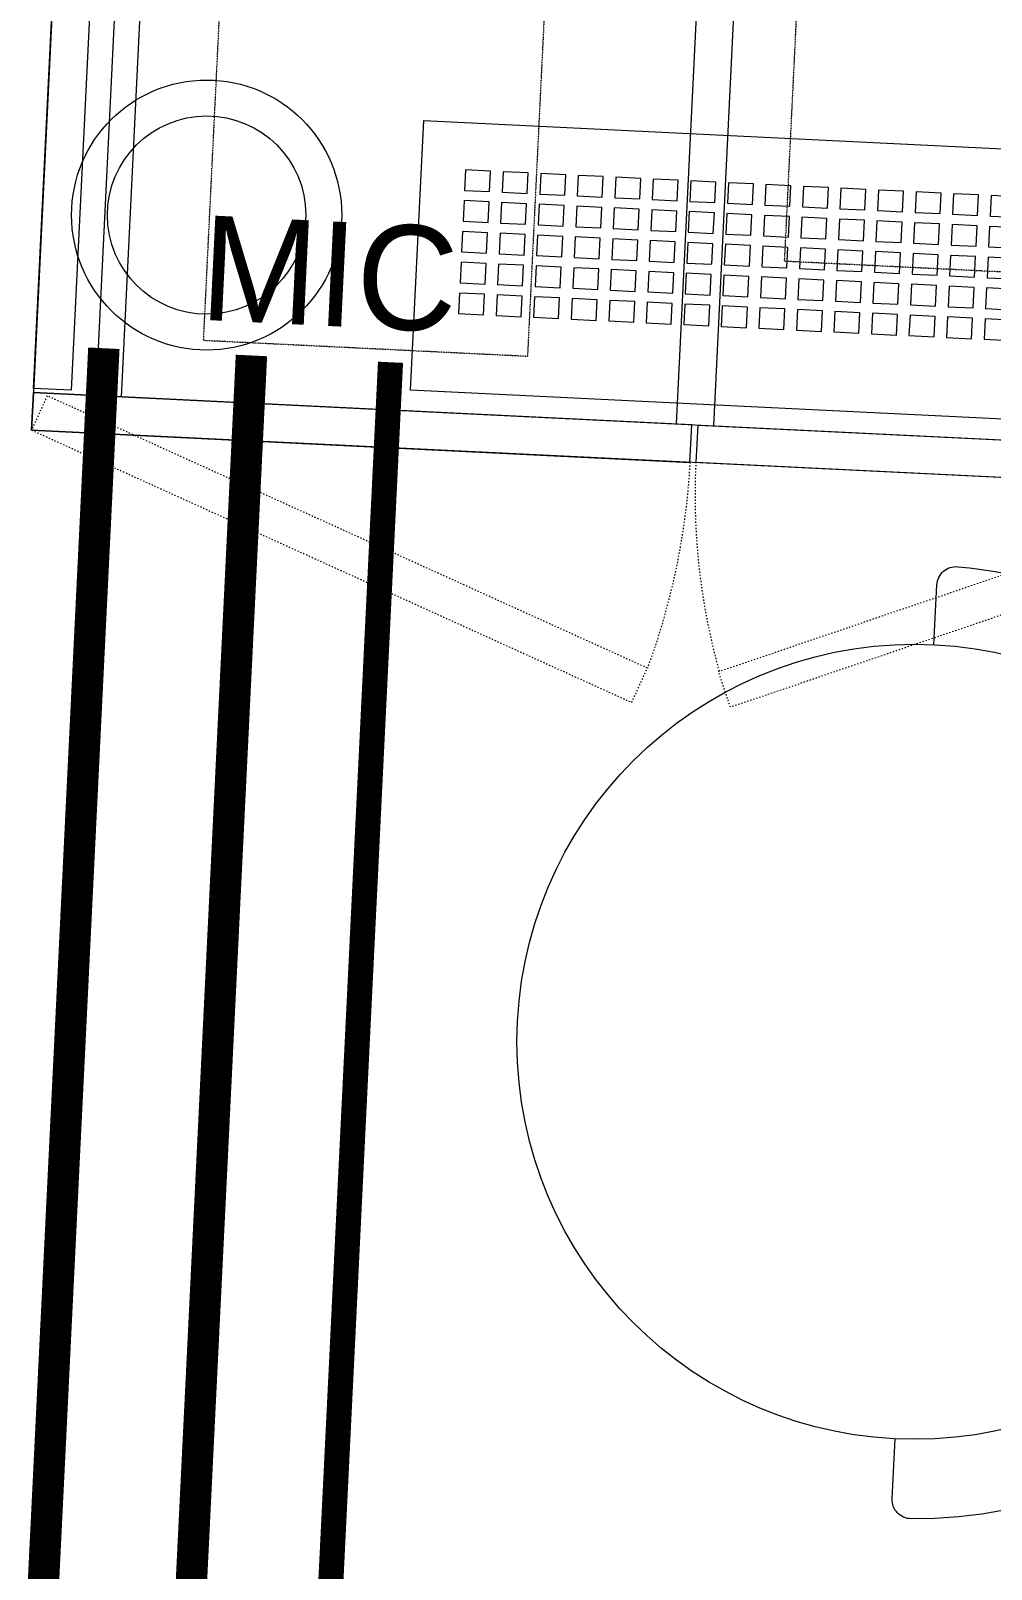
# Model space of a CAD drawing. Header units: millimetres. Extents: x -7692 to 2323, y -5243 to 5750.
# Drawn here: x -6306 to -5847, y 4311 to 5046 of the extents above; entities that cross this region are included whole.
import ezdxf

# ---------------------------------------------------------------- set-up
doc = ezdxf.new("R2010")
doc.units = ezdxf.units.MM
doc.linetypes.add('a_p6_plan_L18$0$HIDDEN', pattern=[0.375, 0.25, -0.125])
doc.linetypes.add('ACAD_ISO03W100', pattern=[30, 12, -18])
for name, color, linetype, lineweight in [('I-LK EQPMT', 3, 'Continuous', 18), ('I-LK FF&E', 1, 'Continuous', 9), ('I-LK FURNITURE', 13, 'Continuous', 9), ('I-LK IT', 3, 'Continuous', 18), ('LN-ELEVATION-2', 103, 'Continuous', 20), ('LN-ELEVATION-3', 125, 'a_p6_plan_L18$0$HIDDEN', 18), ('LN-ELEVATION-4', 145, 'Continuous', 13)]:
    doc.layers.add(name, color=color, linetype=linetype, lineweight=lineweight)

# ---------------------------------------------------------------- blocks, each defined once
blk = doc.blocks.new('*u12')
at = {"layer": 'I-LK EQPMT', "ltscale": 12}
blk.add_lwpolyline([(5.986879315214992, 4.914598100478997), (-5.986879315214992, 4.914598100478997), (-5.986879315214992, -4.914598100478997), (5.986879315214992, -4.914598100478997)], close=True, dxfattribs=at)
blk = doc.blocks.new('*u13')
at = {"color": 0, "linetype": 'ByBlock', "lineweight": -2, "transparency": 16777216}
for p in [(0, 0), (17.96063794564498, 0), (35.92127589128995, 0), (53.88191383693492, 0), (71.8425517825799, 0), (89.80318972822487, 0), (107.7638276738699, 0), (125.7244656195148, 0), (143.6851035651598, 0), (161.6457415108048, 0), (179.6063794564498, 0), (197.5670174020947, 0), (215.5276553477397, 0), (233.4882932933847, 0), (251.4489312390297, 0), (269.4095691846746, 0), (287.3702071303196, 0), (305.3308450759646, 0), (323.2914830216096, 0), (-9e-16, -14.74379430143699), (17.96063794564498, -14.74379430143699), (35.92127589128995, -14.74379430143699), (53.88191383693492, -14.74379430143699), (71.8425517825799, -14.74379430143699), (89.80318972822487, -14.74379430143699), (107.7638276738699, -14.74379430143699), (125.7244656195148, -14.74379430143699), (143.6851035651598, -14.74379430143699), (161.6457415108048, -14.74379430143699), (179.6063794564498, -14.74379430143699), (197.5670174020947, -14.74379430143699), (215.5276553477397, -14.74379430143699), (233.4882932933847, -14.74379430143699), (251.4489312390297, -14.74379430143699), (269.4095691846746, -14.74379430143699), (287.3702071303196, -14.74379430143699), (305.3308450759646, -14.74379430143699), (323.2914830216096, -14.74379430143699), (-1.8e-15, -29.48758860287398), (17.96063794564497, -29.48758860287398), (35.92127589128995, -29.48758860287398), (53.88191383693492, -29.48758860287398), (71.8425517825799, -29.48758860287398), (89.80318972822487, -29.48758860287398), (107.7638276738699, -29.48758860287398), (125.7244656195148, -29.48758860287398), (143.6851035651598, -29.48758860287398), (161.6457415108048, -29.48758860287398), (179.6063794564498, -29.48758860287398), (197.5670174020947, -29.48758860287398), (215.5276553477397, -29.48758860287398), (233.4882932933847, -29.48758860287398), (251.4489312390297, -29.48758860287398), (269.4095691846746, -29.48758860287398), (287.3702071303196, -29.48758860287398), (305.3308450759646, -29.48758860287398), (323.2914830216096, -29.48758860287398), (-2.7e-15, -44.23138290431096), (17.96063794564497, -44.23138290431096), (35.92127589128995, -44.23138290431096), (53.88191383693492, -44.23138290431096), (71.8425517825799, -44.23138290431096), (89.80318972822487, -44.23138290431096), (107.7638276738699, -44.23138290431096), (125.7244656195148, -44.23138290431096), (143.6851035651598, -44.23138290431096), (161.6457415108048, -44.23138290431096), (179.6063794564498, -44.23138290431096), (197.5670174020947, -44.23138290431096), (215.5276553477397, -44.23138290431096), (233.4882932933847, -44.23138290431096), (251.4489312390297, -44.23138290431096), (269.4095691846746, -44.23138290431096), (287.3702071303196, -44.23138290431096), (305.3308450759646, -44.23138290431096), (323.2914830216096, -44.23138290431096), (-3.6e-15, -58.97517720574795), (17.96063794564497, -58.97517720574795), (35.92127589128994, -58.97517720574795), (53.88191383693492, -58.97517720574795), (71.8425517825799, -58.97517720574795), (89.80318972822487, -58.97517720574795), (107.7638276738699, -58.97517720574795), (125.7244656195148, -58.97517720574795), (143.6851035651598, -58.97517720574795), (161.6457415108048, -58.97517720574795), (179.6063794564498, -58.97517720574795), (197.5670174020947, -58.97517720574795), (215.5276553477397, -58.97517720574795), (233.4882932933847, -58.97517720574795), (251.4489312390297, -58.97517720574795), (269.4095691846746, -58.97517720574795), (287.3702071303196, -58.97517720574795), (305.3308450759646, -58.97517720574795), (323.2914830216096, -58.97517720574795)]:
    blk.add_blockref('*U12', p, dxfattribs=at)
blk = doc.blocks.new('*u10')
at = {"layer": 'I-LK EQPMT', "ltscale": 12}
blk.add_lwpolyline([(5.986879315214992, 4.914598100478997), (-5.986879315214992, 4.914598100478997), (-5.986879315214992, -4.914598100478997), (5.986879315214992, -4.914598100478997)], close=True, dxfattribs=at)
blk = doc.blocks.new('*u11')
at = {"color": 0, "linetype": 'ByBlock', "lineweight": -2, "transparency": 16777216}
for p in [(0, 0), (17.96063794564498, 0), (35.92127589128995, 0), (-9e-16, -14.74379430143699), (17.96063794564498, -14.74379430143699), (35.92127589128995, -14.74379430143699), (-1.8e-15, -29.48758860287398), (17.96063794564497, -29.48758860287398), (35.92127589128995, -29.48758860287398), (-2.7e-15, -44.23138290431096), (17.96063794564497, -44.23138290431096), (35.92127589128995, -44.23138290431096), (-3.6e-15, -58.97517720574795), (17.96063794564497, -58.97517720574795), (35.92127589128994, -58.97517720574795)]:
    blk.add_blockref('*U10', p, dxfattribs=at)
blk = doc.blocks.new('it keyboard')
at = {"ltscale": 12}
blk.add_lwpolyline([(8.040144996717572, 2.91038e-11), (8.040144996717572, 129.0940371821052), (448.0401449967176, 129.0940371821052), (448.0401449967176, 2.91038e-11)], close=True, dxfattribs=at)
for name, p in [('*U13', (35.16895717114949, 101.6202952143818)), ('*U11', (386.6121428576973, 101.6202952143818))]:
    blk.add_blockref(name, p)
blk = doc.blocks.new('it mic')
at = {"layer": 'I-LK EQPMT', "ltscale": 12}
for radius in [64.54701859105262, 47.40596281792385]:
    blk.add_circle((234.5401449967176, 64.54701859102352), radius, dxfattribs=at)
at = {"layer": 'I-LK EQPMT', "ltscale": 12, "insert": (233.2398255821317, 64.46170233917655), "char_height": 50, "attachment_point": 1}
blk.add_mtext_dynamic_manual_height_columns('MIC', width=466.4796511627907, gutter_width=12.5, heights=[0], dxfattribs=at)
blk = doc.blocks.new('clinic chair trial set')
at = {"layer": 'I-LK FURNITURE'}
blk.add_lwpolyline([(500.0000000004948, 633.0000000011931), (500.0000000004948, 1.193257e-09), (4.947651e-10, 1.193257e-09), (4.947651e-10, 633.0000000011931)], close=True, dxfattribs=at)
at = {"layer": 'I-LK FURNITURE', "color": 146, "true_color": 0x105689}
blk.add_lwpolyline([(500.0000000004948, 633.0000000011931), (500.0000000004948, 1.193257e-09), (518.0000000004948, 1.193257e-09), (518.0000000004948, 633.0000000011931)], close=True, dxfattribs=at)
at = {"layer": 'I-LK FURNITURE', "color": 146, "lineweight": 0, "true_color": 0x105689, "transparency": 33554536}
blk.add_lwpolyline([(98.00000000049477, 603.0000000011931), (98.00000000049477, 591.0000000011931), (500.0000000004948, 591.0000000011931), (500.0000000004948, 603.0000000011931)], close=True, dxfattribs=at)
at = {"layer": 'LN-ELEVATION-2'}
for points in [[(4.947651e-10, 633.0000000011931), (4.947651e-10, 615.0000000011933), (498.0000000004948, 615.0000000011933), (498.0000000004948, 633.0000000011931)], [(500.0000000004948, 318.0000000011933), (500.0000000004948, 633.0000000011931), (518.0000000004948, 633.0000000011931), (518.0000000004948, 318.0000000011933)], [(18.00000000049477, 307.5000000011933), (18.00000000049477, 325.5000000011933), (500.0000000004948, 325.5000000011933), (500.0000000004948, 307.5000000011933)], [(518.0000000004948, 1.1933139e-09), (518.0000000004948, 315.0000000011933), (500.0000000004948, 315.0000000011933), (500.0000000004948, 1.1933139e-09)]]:
    blk.add_lwpolyline(points, close=True, dxfattribs=at)
at = {"layer": 'LN-ELEVATION-3', "color": 20, "linetype": 'ACAD_ISO03W100', "ltscale": 0.05, "true_color": 0xff2424}
for points in [[(617.2337672342837, 333.4976470221591), (501.264255785878, 626.3731707756233), (518.0000000004948, 633.0000000011931), (633.9695114489002, 340.124476247729)], [(617.2337672342837, 299.5023529802273), (501.264255785878, 6.626829226763277), (518.0000000004948, 1.1933139e-09), (633.9695114489002, 292.8755237546575)]]:
    blk.add_lwpolyline(points, close=True, dxfattribs=at)
for centre, radius, start, end in [((516.2795804065536, 654.4693054270756), 336.4737037828586, 270.2929596276738, 287.4597587178951), ((518.0000000004948, 1.1933139e-09), 314.9999999991236, 71.67381838442049, 90)]:
    blk.add_arc(centre, radius, start, end, dxfattribs=at)
at = {"layer": 'LN-ELEVATION-4', "color": 20, "linetype": 'ACAD_ISO03W100', "ltscale": 0.001, "true_color": 0xff2424}
for points in [[(171.2247772531118, 398.0000000011934), (471.2247772531118, 398.0000000011933), (471.2247772531118, 553.0000000011931), (171.2247772531118, 553.0000000011931)], [(264.808818476653, 277.5000000011934), (264.808818476653, 37.50000000119332), (419.8088184766529, 37.50000000119332), (419.8088184766529, 277.5000000011933)]]:
    blk.add_lwpolyline(points, close=True, dxfattribs=at)
blk = doc.blocks.new('doctors stool')
at = {"ltscale": 100}
blk.add_lwpolyline([(228, 37.80991746066138), (228, 9.119999997317793, -0.4264743413925903), (218.5, 0.0079201031476259, -0.959166304662544), (218.5, 455.611914822366, -0.4264743413925903), (228, 446.4998349279631), (228, 417.8099174646193)], format="xyb", dxfattribs=at)
blk.add_circle((228, 227.8099174629897), 190, dxfattribs=at)
blk = doc.blocks.new('a$c4fdbbfdd')
at = {"color": 13, "linetype": 'ACAD_ISO03W100', "ltscale": 0.01, "true_color": 0xff4747, "const_width": 15}
for points in [[(1900.957181937993, 768.0176244729663), (482.2361191213131, 768.0176244729663), (482.2361191213131, 1206.942219393794), (197.6050032675266, 1206.942219393794)], [(1900.957181937993, 697.4039080580696), (457.2361191213131, 697.4039080580696), (457.2361191213131, 1181.942219393794), (197.6050032675266, 1181.942219393794)]]:
    blk.add_lwpolyline(points, dxfattribs=at)
at = {"color": 13, "linetype": 'ACAD_ISO03W100', "ltscale": 0.01, "true_color": 0xff4747}
blk.add_lwpolyline([(1900.957181937993, 630.8507429095916, 12, 12, 0), (388.2820764556527, 630.8507429095916, 12, 12, 0), (388.2820764556527, 1042.090570891276, 12, 12, 0), (100, 1042.090570891276, 0, 0, 0)], format="xyseb", dxfattribs=at)
at = {"layer": 'I-LK FF&E', "xscale": -1}
blk.add_blockref('CLINIC CHAIR TRIAL SET', (2378.181959189475, 167.6078531043604), dxfattribs=at)
at = {"layer": 'I-LK FF&E', "rotation": 90}
blk.add_blockref('DOCTORS STOOL', (1816.643187589358, 136.8439229665619), dxfattribs=at)
at = {"layer": 'I-LK IT', "rotation": 270}
for name, p in [('IT MIC', (1902.384787004441, 956.6032974517439)), ('IT KEYBOARD', (1888.057289466262, 628.6930494818371))]:
    blk.add_blockref(name, p, dxfattribs=at)
blk = doc.blocks.new('roc_clinic')
blk.add_blockref('A$C4fdbbfdd', (7.4505806e-09, 0))
blk = doc.blocks.new('ROC_CLINIC_1', base_point=(3.589530676092181, 1.761127815153485))
blk.add_blockref('ROC_clinic', (3.589530676092181, 1.761127815153485))

msp = doc.modelspace()

# ---------------------------------------------------------------- hatches: boundary and pattern name
at = {"layer": 'LENS_HATCH_WALL', "true_color": 0x787878}
h = msp.add_hatch(dxfattribs=at)
h.set_pattern_fill('ANSI32', scale=10, angle=90)
h.set_pattern_definition([(45, (0, 0), (-67.351920908, 67.351920908), []), (45, (44.90128053, 0), (-67.351920908, 67.351920908), [])])
h.paths.add_polyline_path([(2005.9744587620971, -5124.821369915389), (2157.588167541239, -1288.6122740982519), (1643.7239592722185, -1268.3032658670165), (1652.8530216042354, -1037.3088710954576), (2090.628787833385, -1054.6098618567842), (2322.6602089525522, 4816.351127441568), (1874.8883187567264, 4834.047123102095), (1893.9093089539124, 5315.317875070436), (579.0885369154329, 5228.101645550362), (-1772.1357104389042, 5316.79275102683), (-1764.5812717433228, 5507.949794865018), (-4729.607439632892, 5625.133180017553), (-4746.905439639327, 5187.470179854748), (-4984.535956452664, 5196.8617825672), (-4966.283957900746, 5658.690745926491), (-7276.651790990269, 5750.001230438771), (-7692.367179670703, -4768.635834998222), (-4222.262701904168, -4905.779853880312), (-4226.630701922679, -5016.307854348706), (-2415.6714290317805, -5087.879825612206), (-2418.5458343154546, -5160.607154983974)])
h.paths.add_polyline_path([(-2218.128, -5153.986), (-2207.929, -4895.934), (-4018.889, -4824.362), (-4014.521, -4713.834), (-7484.625, -4576.69), (-7084.706, 5542.259), (-5174.026, 5466.745), (-5192.278, 5004.916), (-4554.96, 4979.728), (-4537.662, 5417.391), (-1972.323, 5316.004), (-1980.374, 5112.282), (578.538, 5167.147), (1686.167, 5123.372), (1667.146, 4642.101), (2114.918, 4624.405), (1898.683, -846.868), (1460.907, -829.567), (1435.982, -1460.249), (1949.846, -1480.558), (1805.952, -5121.439)])

# ---------------------------------------------------------------- block references
at = {"rotation": 87.19763673423896}
msp.add_blockref('ROC_CLINIC_1', (-5597.394844176108, 2957.9738006689367), dxfattribs=at)

doc.saveas('drawing.dxf')
